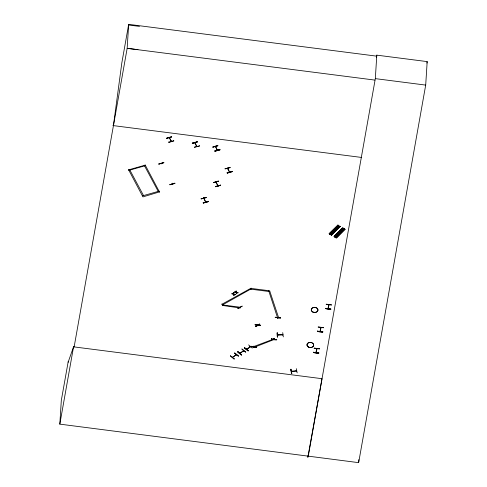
<?xml version="1.0" encoding="UTF-8"?>
<svg xmlns="http://www.w3.org/2000/svg" width="487" height="487" viewBox="0 0 487 487"><rect width="100%" height="100%" fill="white"/><g stroke="black" fill="none" stroke-linecap="round" stroke-linejoin="round"><path stroke-width="0.73" d="M254.123 346.403L254.031 346.72L253.897 346.342M257.599 325.395L257.848 325.261M329.005 304.844L328.688 305.087M376.402 57.387L376.798 55.147L427.178 61.606L425.699 85.097L358.645 462.65L59.822 424.134L61.313 400.399L68.18 361.75L68.15 362.194L73.549 346.841L74.134 346.908L127.162 48.329L128.671 24.35L376.378 56.115M159.584 191.872L142.959 196.9L128.507 169.604M128.909 170.347L145.51 165.617M129.877 170.073L143.549 195.585M142.581 195.859L159.188 191.129M144.542 165.89L158.22 191.403M159.566 192.17L145.114 164.874M163.821 162.524L158.823 163.918M161.24 163.449L161.477 163.632M171.68 136.731L166.682 138.125M168.721 141.973L168.819 142.381L173.816 140.974L173.713 140.579M170.907 140.822L171.12 141.492M171.065 141.017L171.083 140.773M169.823 184.421L169.92 184.829L174.918 183.422L174.815 183.027M172.124 183.873L172.008 183.27M172.264 183.532L172.185 183.222M197.32 141.747L192.341 143.166M199.384 145.589L199.487 145.997L194.423 147.232M194.77 142.344L194.94 143.111L195.013 142.703M196.584 145.844L196.766 146.514L194.94 142.295M194.964 142.685L195.037 142.362M196.754 145.796L196.833 146.106M206.178 197.405L201.186 198.799M203.316 203.03L208.314 201.636L203.322 203.055L203.219 202.647M205.617 202.172L203.621 197.99M203.791 197.947L205.8 202.026M203.864 198.355L203.816 197.984M205.386 201.837L205.411 201.502M205.581 201.454L205.636 201.77M208.217 201.253L208.314 201.661M217.847 145.576L212.856 146.971M214.986 151.201L219.984 149.807L214.992 151.226L214.889 150.818M215.51 146.684L215.278 146.258M215.309 146.203L217.287 150.343M215.558 146.179L215.443 146.453M218.401 181.085L213.434 182.509M217.245 150.294L217.08 149.667M217.251 149.619L217.062 149.917M215.485 186.338L215.589 186.746L220.568 185.303L215.583 186.722M216.07 182.205L215.826 182.022M215.814 182.12L217.847 185.845L217.665 185.182M219.899 149.466L219.984 149.826M217.835 185.133L217.914 185.437M225.091 168.831L230.071 167.412M227.259 173.068L232.238 171.631L227.259 173.08L227.155 172.672M227.916 168.484L227.679 168.733L227.496 168.356M229.547 172.179L229.334 171.509M229.511 171.461C230.54 174.151 227.039 166.858 227.886 168.642M222.358 305.428L240.14 308.003L240.28 307.224L222.48 304.941L221.865 303.998M222.34 305.72L222.498 304.649M232.153 171.296L232.244 171.649M234.119 295.165L233.784 295.566L233.504 294.312L231.897 293.71M231.885 293.905L232.208 293.515M232.196 293.71L233.474 294.045L233.261 292.845M233.504 294.312L233.486 293.844M235.458 294.306L233.851 294.105L233.583 292.638M234.107 295.359L233.863 293.911M236.749 293.484L236.414 293.892L236.134 292.632L234.527 292.036M230.649 355.674L230.418 356.021L234.101 359.096L234.332 358.755M234.515 292.23L234.837 291.841M233.882 294.373L235.148 294.507M234.825 292.036L236.104 292.364L235.885 291.171M236.134 292.632L236.116 292.17M238.088 292.632L236.481 292.431L236.213 290.964M236.737 293.685L236.524 292.504M236.512 292.699L237.778 292.833M234.789 353.026L238.472 356.119L234.612 352.99M237.857 308.423L242.161 306.079M236.158 355.06L235.927 354.731M240.322 307.62L239.945 307.498M241.643 354.719L237.936 351.675M237.966 351.638L237.735 351.985L241.412 355.066L241.613 354.755M238.289 356.07L234.612 353.136M240.182 352.783L240.31 352.886M245.783 352.089L241.923 348.96M243.476 351.024L243.244 350.695M243.372 350.804L243.792 350.75M244.626 347.578L244.395 347.925L248.291 350.853L244.596 347.615M269.853 291.019L268.824 291.482L251.024 289.199L250.403 288.261M250.135 346.957C251.402 345.581 245.594 351.176 246.842 348.716M222.48 304.941L251.042 288.907M251.024 289.199L251.176 288.127M248.279 350.689L244.559 347.785M248.583 344.893L252.266 348.114M250.032 346.738L249.904 346.634M251.28 346.196C250.829 347.024 256.85 347.821 256.612 346.908M274.412 339.396L254.269 347.274L253.794 346.269M255.091 324.847L260.472 325.34L255.133 324.622M253.94 346.044L253.83 346.677M255.553 326.613L259.845 324.257L255.559 326.637L255.389 326.253M259.693 323.916L255.413 326.296M257.398 325.286L257.112 324.707M257.093 324.951L257.258 324.622M277.986 317.78L277.693 318.188L268.842 291.189M268.824 291.482L268.976 290.404M271.411 338.757C270.961 339.585 276.981 340.383 276.744 339.469M274.394 339.689L273.919 338.684M275.228 317.408L280.603 317.895L275.24 317.201M274.071 338.605L273.974 339.299M274.199 339.244L274.254 338.629M277.693 317.78L278.71 317.615M277.34 332.718L277.03 332.919L277.346 337.004L277.657 336.803M282.789 334.776L277.493 335.026L278.04 335.056L278.095 334.63M282.825 334.758L282.29 334.965L282.277 334.557M282.722 332.627L283.324 336.888M290.976 369.152L290.672 369.371L291.5 373.426L291.81 373.206M291.768 373.225L290.934 369.304L291.798 373.401M291.938 371.429L291.975 371.003M296.108 370.851L296.114 370.625M297.167 372.878L296.303 368.665M313.482 352.131C313.038 352.953 319.058 353.726 318.821 352.813M314.182 348.302L319.563 348.759L314.2 348.095M307.924 455.826L307.833 457.33L322.004 378.697L73.549 346.841M316.142 351.961L316.081 352.29M317.487 330.996C317.043 331.824 323.07 332.597 322.826 331.684M316.325 351.985L316.258 352.673M316.27 352.6C316.026 351.133 317.585 348.613 316.696 348.832M318.206 326.96L323.569 327.623M320.148 330.831L320.05 331.525M326.223 304.174L331.586 304.868M328.774 304.771L328.007 308.734L328.135 308.052M330.752 309.312L325.419 308.6L330.752 309.336L330.807 308.916M308.265 456.191L375.325 78.632L376.798 55.147M358.694 461.895L358.834 459.618M196.992 146.447L196.571 146.094M216.246 182.382L216.027 181.98M313.427 352.539L318.772 353.209M317.433 331.41L322.778 332.073M322.808 331.878L317.475 331.172L322.808 331.909M251.225 346.61L256.564 347.304M256.594 347.134L251.255 346.427L256.6 347.085M271.356 339.171L276.695 339.877M276.726 339.695L271.387 338.989L276.732 339.646M330.783 309.148L325.419 308.624M161.654 163.809L161.258 163.492L161.629 163.772M171.308 141.425L169.306 137.614M217.482 150.276L215.534 146.52M113.434 125.622L121.811 63L128.671 24.35M59.822 424.134L73.561 346.787M316.002 352.606L316.69 348.71M320.044 331.464L320.945 327.562L320.239 331.544M426.91 63.103L427.178 61.606M277.706 318.145L277.73 317.828M277.913 318.181L277.998 317.865M274.187 339.269L274.254 338.964M318.2 327.087L323.538 327.788M314.188 348.235L319.533 348.905M255.103 324.768L260.435 325.493M275.234 317.341L280.573 318.041M326.217 304.314L331.55 305.026M239.969 307.547L240.468 307.766M234.284 358.943L230.588 355.881M237.735 351.979L241.418 355.041M248.072 350.993L244.413 347.882M320.696 327.574L320.659 327.934M291.366 371.301L296.686 370.814M296.613 371.009L291.396 371.441M253.879 346.312L253.843 346.738M232.415 357.355L236.439 354.828M239.726 353.325L240.097 353.051M243.226 350.938C245.698 349.593 238.173 354.566 240.304 353.154M246.385 349.258L246.824 348.96M249.886 346.878L250.324 346.58M277.346 336.992L277.298 332.871L277.645 336.998M194.745 142.691L196.73 146.49M217.622 185.456L218.048 185.803M218.042 185.742L216.094 182.041M169.074 137.693L169.293 138.083M171.284 141.388L169.366 137.675M237.839 308.563L242.142 306.226M239.793 353.252L243.597 350.67M246.452 349.185L250.409 346.732M329.133 233.748L337.966 225.104L329.133 233.748L329.888 234.18L338.392 225.286L329.553 233.997L338.404 225.371L329.876 234.186M329.456 233.937L338.13 225.28M329.833 234.162L338.538 225.53M330.868 234.777L339.707 226.071L339.999 226.394L331.282 235.008L331.623 235.209L340.127 226.315L331.166 234.959L339.701 226.132L330.91 234.801M339.676 226.126L331.203 234.965M331.458 235.032L340.273 226.558M334.691 237.005L343.365 228.348L343.025 228.141L334.228 236.731L342.891 228.074M334.514 236.822L343.225 228.19L334.374 236.816L334.648 236.98M344.626 229.103L336.006 237.784L344.534 228.969L335.689 237.595L344.339 228.927L344.96 229.219L336.426 238.033L336.097 237.826L344.96 229.219M335.732 237.619L344.516 228.951M336.109 237.845L344.814 229.213L345.1 229.377M277.596 334.861L282.807 334.788M172.392 183.891L172.234 183.538M232.457 357.33L236.347 354.676M233.249 293.04L233.571 292.833M235.872 291.366L236.201 291.159M235.136 294.702L235.446 294.507M237.766 293.028L238.076 292.827M221.847 304.296L250.385 288.554M255.377 326.448L259.863 324.299M253.776 346.561L273.901 338.976M241.942 349.094L245.606 352.18M192.341 143.373L197.308 141.887L192.322 143.306M192.225 143.16L197.32 141.954M194.392 147.202L199.481 145.954M128.489 169.896L145.096 165.166M230.059 167.552L224.994 168.819L230.077 167.619M227.143 172.867L232.147 171.424L227.161 172.842M218.292 181.079L213.422 182.71M213.403 182.643L218.389 181.213M220.483 185.145L215.491 186.539L220.562 185.285M166.67 138.265L171.667 136.871M173.719 140.773L168.733 142.198M212.843 147.111L217.835 145.716M158.811 164.058L163.809 162.664M214.877 151.013L219.887 149.594L214.895 150.988M201.076 198.793L206.184 197.612M201.174 198.94L206.165 197.545M203.207 202.842L208.217 201.429L203.225 202.823M328.22 308.77L328.981 304.838M335.677 237.583L336.018 237.784M128.629 25.038L139.446 26.365M137.979 49.662L127.162 48.329L374.868 80.093M375.325 78.632L425.699 85.097M112.85 125.549L361.311 157.411M251.158 288.42L268.958 290.702M325.45 308.435L330.795 309.111M337.82 225.11L338.264 225.365M342.757 227.916L334.228 236.731M343.079 228.184L342.604 227.898L333.948 236.566L334.703 237.005M237.93 351.809L241.631 354.913M229.456 172.118L227.52 168.392M220.568 185.328L220.477 184.963M217.853 145.783L212.856 147.177M171.68 136.938L166.688 138.332M174.906 183.392L169.835 184.646M163.821 162.731L158.829 164.125M269.835 291.317L278.692 317.908M313.464 352.302L318.802 353.014L313.464 352.302M308.289 346.988A3.366 2.545 3.6 0 0 313.683 345.453A3.366 2.545 3.6 0 0 309.068 342.635A3.366 2.545 3.6 0 0 308.289 346.988M308.295 346.902A3.366 2.545 3.6 0 0 313.689 345.368A3.366 2.545 3.6 0 0 309.068 342.544A3.366 2.545 3.6 0 0 308.295 346.902M312.563 311.942A3.348 2.532 3.6 0 0 317.92 310.414A3.348 2.532 3.6 0 0 313.33 307.614A3.348 2.532 3.6 0 0 312.563 311.942M312.569 311.802A3.348 2.532 3.6 0 0 317.932 310.274A3.348 2.532 3.6 0 0 313.342 307.467A3.348 2.532 3.6 0 0 312.569 311.802"/></g></svg>
